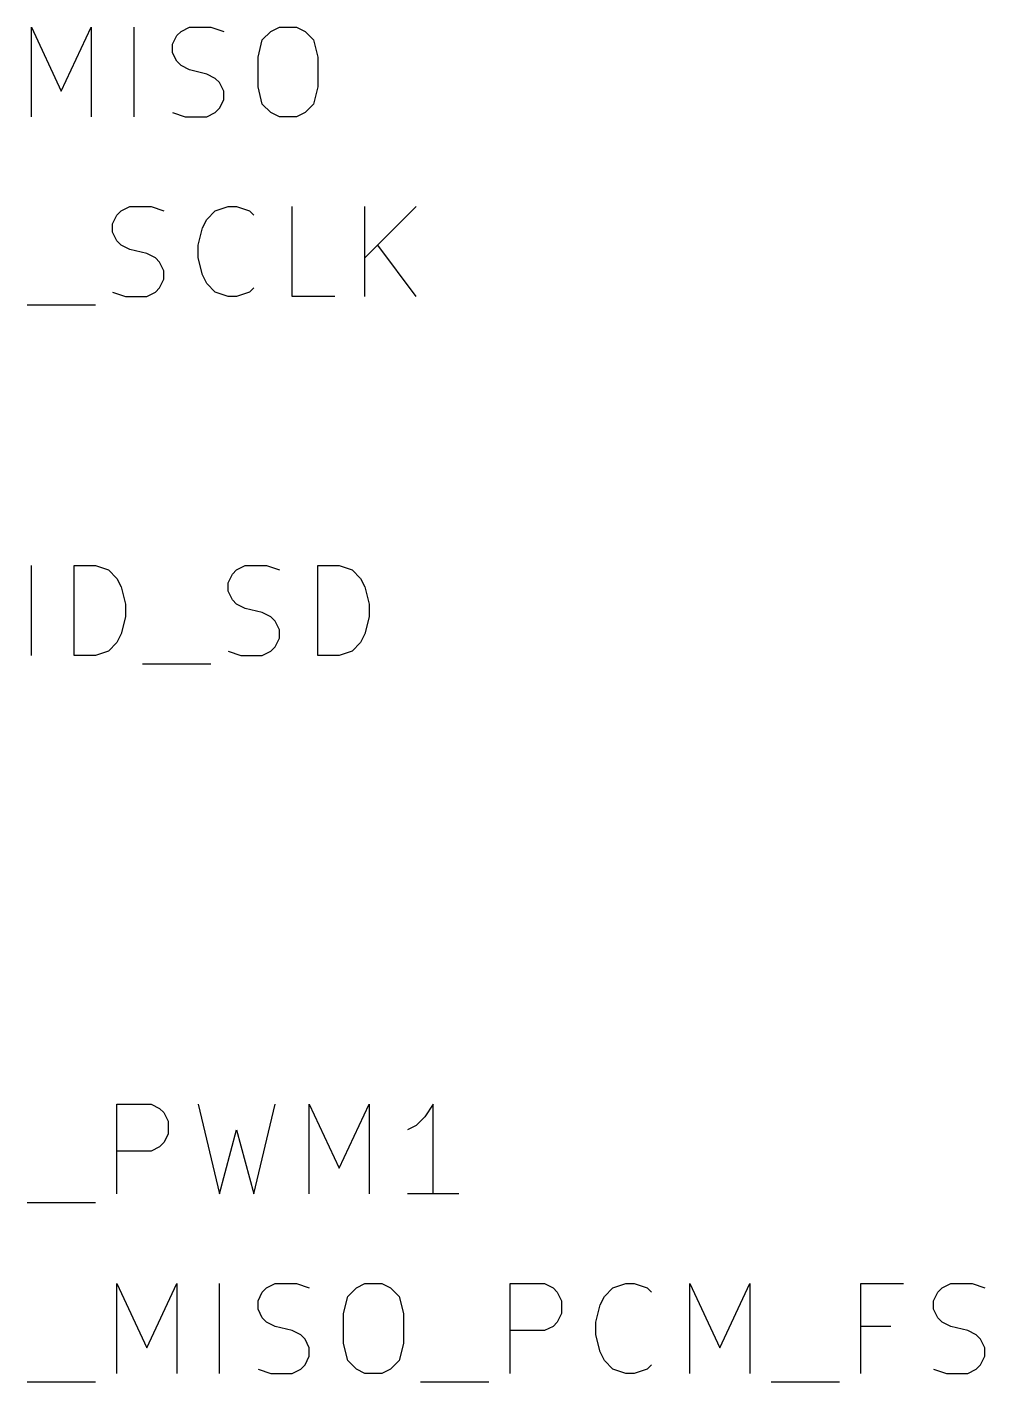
# Model space of a CAD drawing. Extents: x 0.4 to 11.3, y -7.9 to -0.4.
# Drawn here: x 1.442 to 1.976, y -2.778 to -2.023 of the extents above; entities that cross this region are included whole.
import ezdxf

# ---------------------------------------------------------------- set-up
doc = ezdxf.new("R2010")
doc.units = 0
doc.header["$MEASUREMENT"] = 0
doc.layers.add('CYAN2', color=4, linetype='CONTINUOUS')

msp = doc.modelspace()

# ---------------------------------------------------------------- linework, layer by layer
at = {"layer": 'CYAN2', "linetype": 'CONTINUOUS'}
for p, q in [((1.44476, -2.07313), (1.44476, -2.02313)), ((1.44476, -2.02313), (1.46143, -2.05885)), ((1.44476, -2.07313), (1.44476, -2.02313)), ((1.44476, -2.02313), (1.46143, -2.05885)), ((1.46143, -2.05885), (1.47809, -2.02313)), ((1.46143, -2.05885), (1.47809, -2.02313)), ((1.47809, -2.02313), (1.47809, -2.07313)), ((1.47809, -2.02313), (1.47809, -2.07313)), ((1.5019, -2.07313), (1.5019, -2.02313)), ((1.5019, -2.07313), (1.5019, -2.02313)), ((1.52333, -2.03265), (1.52571, -2.02789)), ((1.52333, -2.03265), (1.52571, -2.02789)), ((1.52571, -2.02789), (1.52809, -2.02551)), ((1.52571, -2.02789), (1.52809, -2.02551)), ((1.52809, -2.02551), (1.53285, -2.02313)), ((1.52809, -2.02551), (1.53285, -2.02313)), ((1.53285, -2.02313), (1.54476, -2.02313)), ((1.53285, -2.02313), (1.54476, -2.02313)), ((1.54476, -2.02313), (1.5519, -2.02551)), ((1.54476, -2.02313), (1.5519, -2.02551)), ((1.57095, -2.0398), (1.57333, -2.03028)), ((1.57095, -2.0398), (1.57333, -2.03028)), ((1.57333, -2.03028), (1.57809, -2.02551)), ((1.57333, -2.03028), (1.57809, -2.02551)), ((1.57809, -2.02551), (1.58285, -2.02313)), ((1.57809, -2.02551), (1.58285, -2.02313)), ((1.58285, -2.02313), (1.59237, -2.02313)), ((1.58285, -2.02313), (1.59237, -2.02313)), ((1.59237, -2.02313), (1.59714, -2.02551)), ((1.59237, -2.02313), (1.59714, -2.02551)), ((1.59714, -2.02551), (1.6019, -2.03028)), ((1.59714, -2.02551), (1.6019, -2.03028)), ((1.6019, -2.03028), (1.60428, -2.0398)), ((1.6019, -2.03028), (1.60428, -2.0398)), ((1.52333, -2.03742), (1.52333, -2.03265)), ((1.52333, -2.03742), (1.52333, -2.03265)), ((1.52571, -2.04218), (1.52333, -2.03742)), ((1.52571, -2.04218), (1.52333, -2.03742)), ((1.52809, -2.04456), (1.52571, -2.04218)), ((1.52809, -2.04456), (1.52571, -2.04218)), ((1.53285, -2.04694), (1.52809, -2.04456)), ((1.53285, -2.04694), (1.52809, -2.04456)), ((1.57095, -2.05646), (1.57095, -2.0398)), ((1.57095, -2.05646), (1.57095, -2.0398)), ((1.60428, -2.0398), (1.60428, -2.05646)), ((1.60428, -2.0398), (1.60428, -2.05646)), ((1.54238, -2.04932), (1.53285, -2.04694)), ((1.54238, -2.04932), (1.53285, -2.04694)), ((1.54714, -2.0517), (1.54238, -2.04932)), ((1.54714, -2.0517), (1.54238, -2.04932)), ((1.54952, -2.05408), (1.54714, -2.0517)), ((1.54952, -2.05408), (1.54714, -2.0517)), ((1.5519, -2.05885), (1.54952, -2.05408)), ((1.5519, -2.05885), (1.54952, -2.05408)), ((1.5519, -2.06361), (1.5519, -2.05885)), ((1.5519, -2.06361), (1.5519, -2.05885)), ((1.57333, -2.06599), (1.57095, -2.05646)), ((1.57333, -2.06599), (1.57095, -2.05646)), ((1.60428, -2.05646), (1.6019, -2.06599)), ((1.60428, -2.05646), (1.6019, -2.06599)), ((1.54952, -2.06837), (1.5519, -2.06361)), ((1.54952, -2.06837), (1.5519, -2.06361)), ((1.57809, -2.07075), (1.57333, -2.06599)), ((1.57809, -2.07075), (1.57333, -2.06599)), ((1.6019, -2.06599), (1.59714, -2.07075)), ((1.6019, -2.06599), (1.59714, -2.07075)), ((1.52333, -2.07075), (1.53047, -2.07313)), ((1.52333, -2.07075), (1.53047, -2.07313)), ((1.53047, -2.07313), (1.54238, -2.07313)), ((1.53047, -2.07313), (1.54238, -2.07313)), ((1.54238, -2.07313), (1.54714, -2.07075)), ((1.54238, -2.07313), (1.54714, -2.07075)), ((1.54714, -2.07075), (1.54952, -2.06837)), ((1.54714, -2.07075), (1.54952, -2.06837)), ((1.58285, -2.07313), (1.57809, -2.07075)), ((1.58285, -2.07313), (1.57809, -2.07075)), ((1.59237, -2.07313), (1.58285, -2.07313)), ((1.59237, -2.07313), (1.58285, -2.07313)), ((1.59714, -2.07075), (1.59237, -2.07313)), ((1.59714, -2.07075), (1.59237, -2.07313)), ((1.49, -2.13265), (1.49237, -2.12789)), ((1.49, -2.13265), (1.49237, -2.12789)), ((1.49237, -2.12789), (1.49476, -2.12551)), ((1.49237, -2.12789), (1.49476, -2.12551)), ((1.49476, -2.12551), (1.49952, -2.12313)), ((1.49476, -2.12551), (1.49952, -2.12313)), ((1.49952, -2.12313), (1.51142, -2.12313)), ((1.49952, -2.12313), (1.51142, -2.12313)), ((1.51142, -2.12313), (1.51857, -2.12551)), ((1.51142, -2.12313), (1.51857, -2.12551)), ((1.54237, -2.13028), (1.54714, -2.12551)), ((1.54237, -2.13028), (1.54714, -2.12551)), ((1.54714, -2.12551), (1.55428, -2.12313)), ((1.54714, -2.12551), (1.55428, -2.12313)), ((1.55428, -2.12313), (1.55904, -2.12313)), ((1.55428, -2.12313), (1.55904, -2.12313)), ((1.55904, -2.12313), (1.56619, -2.12551)), ((1.55904, -2.12313), (1.56619, -2.12551)), ((1.56619, -2.12551), (1.56856, -2.12789)), ((1.56619, -2.12551), (1.56856, -2.12789)), ((1.58999, -2.17313), (1.58999, -2.12313)), ((1.58999, -2.17313), (1.58999, -2.12313)), ((1.63047, -2.17313), (1.63047, -2.12313)), ((1.65904, -2.12313), (1.63047, -2.1517)), ((1.63047, -2.17313), (1.63047, -2.12313)), ((1.65904, -2.12313), (1.63047, -2.1517)), ((1.49, -2.13742), (1.49, -2.13265)), ((1.49, -2.13742), (1.49, -2.13265)), ((1.53761, -2.14456), (1.53999, -2.13504)), ((1.53761, -2.14456), (1.53999, -2.13504)), ((1.53999, -2.13504), (1.54237, -2.13028)), ((1.53999, -2.13504), (1.54237, -2.13028)), ((1.49237, -2.14218), (1.49, -2.13742)), ((1.49237, -2.14218), (1.49, -2.13742)), ((1.49476, -2.14456), (1.49237, -2.14218)), ((1.49476, -2.14456), (1.49237, -2.14218)), ((1.49952, -2.14694), (1.49476, -2.14456)), ((1.49952, -2.14694), (1.49476, -2.14456)), ((1.50904, -2.14932), (1.49952, -2.14694)), ((1.50904, -2.14932), (1.49952, -2.14694)), ((1.5138, -2.1517), (1.50904, -2.14932)), ((1.5138, -2.1517), (1.50904, -2.14932)), ((1.53761, -2.1517), (1.53761, -2.14456)), ((1.53761, -2.1517), (1.53761, -2.14456)), ((1.65904, -2.17313), (1.63761, -2.14456)), ((1.65904, -2.17313), (1.63761, -2.14456)), ((1.51619, -2.15408), (1.5138, -2.1517)), ((1.51619, -2.15408), (1.5138, -2.1517)), ((1.51857, -2.15885), (1.51619, -2.15408)), ((1.51857, -2.15885), (1.51619, -2.15408)), ((1.53999, -2.16122), (1.53761, -2.1517)), ((1.53999, -2.16122), (1.53761, -2.1517)), ((1.51619, -2.16837), (1.51857, -2.16361)), ((1.51619, -2.16837), (1.51857, -2.16361)), ((1.51857, -2.16361), (1.51857, -2.15885)), ((1.51857, -2.16361), (1.51857, -2.15885)), ((1.54237, -2.16599), (1.53999, -2.16122)), ((1.54237, -2.16599), (1.53999, -2.16122)), ((1.54714, -2.17075), (1.54237, -2.16599)), ((1.54714, -2.17075), (1.54237, -2.16599)), ((1.49, -2.17075), (1.49714, -2.17313)), ((1.49, -2.17075), (1.49714, -2.17313)), ((1.49714, -2.17313), (1.50904, -2.17313)), ((1.49714, -2.17313), (1.50904, -2.17313)), ((1.50904, -2.17313), (1.5138, -2.17075)), ((1.50904, -2.17313), (1.5138, -2.17075)), ((1.5138, -2.17075), (1.51619, -2.16837)), ((1.5138, -2.17075), (1.51619, -2.16837)), ((1.55428, -2.17313), (1.54714, -2.17075)), ((1.55428, -2.17313), (1.54714, -2.17075)), ((1.55904, -2.17313), (1.55428, -2.17313)), ((1.55904, -2.17313), (1.55428, -2.17313)), ((1.56619, -2.17075), (1.55904, -2.17313)), ((1.56619, -2.17075), (1.55904, -2.17313)), ((1.56856, -2.16837), (1.56619, -2.17075)), ((1.56856, -2.16837), (1.56619, -2.17075)), ((1.6138, -2.17313), (1.58999, -2.17313)), ((1.6138, -2.17313), (1.58999, -2.17313)), ((1.44238, -2.17789), (1.48047, -2.17789)), ((1.44238, -2.17789), (1.48047, -2.17789)), ((1.44476, -2.37313), (1.44476, -2.32313)), ((1.44476, -2.37313), (1.44476, -2.32313)), ((1.46857, -2.37313), (1.46857, -2.32313)), ((1.46857, -2.32313), (1.48047, -2.32313)), ((1.46857, -2.37313), (1.46857, -2.32313)), ((1.46857, -2.32313), (1.48047, -2.32313)), ((1.48047, -2.32313), (1.48761, -2.32551)), ((1.48047, -2.32313), (1.48761, -2.32551)), ((1.55904, -2.32551), (1.56381, -2.32313)), ((1.55904, -2.32551), (1.56381, -2.32313)), ((1.56381, -2.32313), (1.57571, -2.32313)), ((1.56381, -2.32313), (1.57571, -2.32313)), ((1.57571, -2.32313), (1.58285, -2.32551)), ((1.57571, -2.32313), (1.58285, -2.32551)), ((1.60428, -2.37313), (1.60428, -2.32313)), ((1.60428, -2.32313), (1.61619, -2.32313)), ((1.60428, -2.37313), (1.60428, -2.32313)), ((1.60428, -2.32313), (1.61619, -2.32313)), ((1.61619, -2.32313), (1.62333, -2.32551)), ((1.61619, -2.32313), (1.62333, -2.32551)), ((1.48761, -2.32551), (1.49238, -2.33028)), ((1.48761, -2.32551), (1.49238, -2.33028)), ((1.49238, -2.33028), (1.49476, -2.33504)), ((1.49238, -2.33028), (1.49476, -2.33504)), ((1.55428, -2.33265), (1.55666, -2.32789)), ((1.55428, -2.33265), (1.55666, -2.32789)), ((1.55666, -2.32789), (1.55904, -2.32551)), ((1.55666, -2.32789), (1.55904, -2.32551)), ((1.62333, -2.32551), (1.62809, -2.33028)), ((1.62333, -2.32551), (1.62809, -2.33028)), ((1.62809, -2.33028), (1.63047, -2.33504)), ((1.62809, -2.33028), (1.63047, -2.33504)), ((1.49476, -2.33504), (1.49714, -2.34456)), ((1.49476, -2.33504), (1.49714, -2.34456)), ((1.55428, -2.33742), (1.55428, -2.33265)), ((1.55428, -2.33742), (1.55428, -2.33265)), ((1.55666, -2.34218), (1.55428, -2.33742)), ((1.55666, -2.34218), (1.55428, -2.33742)), ((1.63047, -2.33504), (1.63285, -2.34456)), ((1.63047, -2.33504), (1.63285, -2.34456)), ((1.49714, -2.34456), (1.49714, -2.3517)), ((1.49714, -2.34456), (1.49714, -2.3517)), ((1.55904, -2.34456), (1.55666, -2.34218)), ((1.55904, -2.34456), (1.55666, -2.34218)), ((1.56381, -2.34694), (1.55904, -2.34456)), ((1.56381, -2.34694), (1.55904, -2.34456)), ((1.57333, -2.34932), (1.56381, -2.34694)), ((1.57333, -2.34932), (1.56381, -2.34694)), ((1.63285, -2.34456), (1.63285, -2.3517)), ((1.63285, -2.34456), (1.63285, -2.3517)), ((1.49714, -2.3517), (1.49476, -2.36122)), ((1.49714, -2.3517), (1.49476, -2.36122)), ((1.57809, -2.3517), (1.57333, -2.34932)), ((1.57809, -2.3517), (1.57333, -2.34932)), ((1.58047, -2.35408), (1.57809, -2.3517)), ((1.58047, -2.35408), (1.57809, -2.3517)), ((1.58285, -2.35885), (1.58047, -2.35408)), ((1.58285, -2.35885), (1.58047, -2.35408)), ((1.63285, -2.3517), (1.63047, -2.36122)), ((1.63285, -2.3517), (1.63047, -2.36122)), ((1.49476, -2.36122), (1.49238, -2.36599)), ((1.49476, -2.36122), (1.49238, -2.36599)), ((1.58285, -2.36361), (1.58285, -2.35885)), ((1.58285, -2.36361), (1.58285, -2.35885)), ((1.63047, -2.36122), (1.62809, -2.36599)), ((1.63047, -2.36122), (1.62809, -2.36599)), ((1.49238, -2.36599), (1.48761, -2.37075)), ((1.49238, -2.36599), (1.48761, -2.37075)), ((1.57809, -2.37075), (1.58047, -2.36837)), ((1.57809, -2.37075), (1.58047, -2.36837)), ((1.58047, -2.36837), (1.58285, -2.36361)), ((1.58047, -2.36837), (1.58285, -2.36361)), ((1.62809, -2.36599), (1.62333, -2.37075)), ((1.62809, -2.36599), (1.62333, -2.37075)), ((1.48047, -2.37313), (1.46857, -2.37313)), ((1.48047, -2.37313), (1.46857, -2.37313)), ((1.48761, -2.37075), (1.48047, -2.37313)), ((1.48761, -2.37075), (1.48047, -2.37313)), ((1.55428, -2.37075), (1.56143, -2.37313)), ((1.55428, -2.37075), (1.56143, -2.37313)), ((1.56143, -2.37313), (1.57333, -2.37313)), ((1.56143, -2.37313), (1.57333, -2.37313)), ((1.57333, -2.37313), (1.57809, -2.37075)), ((1.57333, -2.37313), (1.57809, -2.37075)), ((1.61619, -2.37313), (1.60428, -2.37313)), ((1.61619, -2.37313), (1.60428, -2.37313)), ((1.62333, -2.37075), (1.61619, -2.37313)), ((1.62333, -2.37075), (1.61619, -2.37313)), ((1.50667, -2.37789), (1.54476, -2.37789)), ((1.50667, -2.37789), (1.54476, -2.37789)), ((1.49237, -2.67313), (1.49237, -2.62313)), ((1.49237, -2.62313), (1.51142, -2.62313)), ((1.49237, -2.67313), (1.49237, -2.62313)), ((1.49237, -2.62313), (1.51142, -2.62313)), ((1.51142, -2.62313), (1.51619, -2.62551)), ((1.51142, -2.62313), (1.51619, -2.62551)), ((1.51619, -2.62551), (1.51857, -2.62789)), ((1.51619, -2.62551), (1.51857, -2.62789)), ((1.53761, -2.62313), (1.54952, -2.67313)), ((1.53761, -2.62313), (1.54952, -2.67313)), ((1.56857, -2.67313), (1.58047, -2.62313)), ((1.56857, -2.67313), (1.58047, -2.62313)), ((1.59952, -2.67313), (1.59952, -2.62313)), ((1.59952, -2.62313), (1.61619, -2.65885)), ((1.59952, -2.67313), (1.59952, -2.62313)), ((1.59952, -2.62313), (1.61619, -2.65885)), ((1.61619, -2.65885), (1.63285, -2.62313)), ((1.61619, -2.65885), (1.63285, -2.62313)), ((1.63285, -2.62313), (1.63285, -2.67313)), ((1.63285, -2.62313), (1.63285, -2.67313)), ((1.66856, -2.62313), (1.6638, -2.63028)), ((1.66856, -2.62313), (1.6638, -2.63028)), ((1.66856, -2.67313), (1.66856, -2.62313)), ((1.66856, -2.67313), (1.66856, -2.62313)), ((1.51857, -2.62789), (1.52094, -2.63265)), ((1.51857, -2.62789), (1.52094, -2.63265)), ((1.52094, -2.63265), (1.52094, -2.6398)), ((1.52094, -2.63265), (1.52094, -2.6398)), ((1.6638, -2.63028), (1.65904, -2.63504)), ((1.6638, -2.63028), (1.65904, -2.63504)), ((1.52094, -2.6398), (1.51857, -2.64456)), ((1.52094, -2.6398), (1.51857, -2.64456)), ((1.54952, -2.67313), (1.55904, -2.63742)), ((1.54952, -2.67313), (1.55904, -2.63742)), ((1.55904, -2.63742), (1.56857, -2.67313)), ((1.55904, -2.63742), (1.56857, -2.67313)), ((1.65904, -2.63504), (1.65428, -2.63742)), ((1.65904, -2.63504), (1.65428, -2.63742)), ((1.51619, -2.64694), (1.51142, -2.64932)), ((1.51619, -2.64694), (1.51142, -2.64932)), ((1.51857, -2.64456), (1.51619, -2.64694)), ((1.51857, -2.64456), (1.51619, -2.64694)), ((1.51142, -2.64932), (1.49237, -2.64932)), ((1.51142, -2.64932), (1.49237, -2.64932)), ((1.44238, -2.67789), (1.48047, -2.67789)), ((1.44238, -2.67789), (1.48047, -2.67789)), ((1.68285, -2.67313), (1.65428, -2.67313)), ((1.68285, -2.67313), (1.65428, -2.67313)), ((1.49237, -2.77313), (1.49237, -2.72313)), ((1.49237, -2.72313), (1.50904, -2.75885)), ((1.49237, -2.77313), (1.49237, -2.72313)), ((1.49237, -2.72313), (1.50904, -2.75885)), ((1.50904, -2.75885), (1.52571, -2.72313)), ((1.50904, -2.75885), (1.52571, -2.72313)), ((1.52571, -2.72313), (1.52571, -2.77313)), ((1.52571, -2.72313), (1.52571, -2.77313)), ((1.54952, -2.77313), (1.54952, -2.72313)), ((1.54952, -2.77313), (1.54952, -2.72313)), ((1.57571, -2.72551), (1.58047, -2.72313)), ((1.57571, -2.72551), (1.58047, -2.72313)), ((1.58047, -2.72313), (1.59237, -2.72313)), ((1.58047, -2.72313), (1.59237, -2.72313)), ((1.59237, -2.72313), (1.59952, -2.72551)), ((1.59237, -2.72313), (1.59952, -2.72551)), ((1.62571, -2.72551), (1.63047, -2.72313)), ((1.62571, -2.72551), (1.63047, -2.72313)), ((1.63047, -2.72313), (1.63999, -2.72313)), ((1.63047, -2.72313), (1.63999, -2.72313)), ((1.63999, -2.72313), (1.64476, -2.72551)), ((1.63999, -2.72313), (1.64476, -2.72551)), ((1.71142, -2.77313), (1.71142, -2.72313)), ((1.71142, -2.72313), (1.73047, -2.72313)), ((1.71142, -2.77313), (1.71142, -2.72313)), ((1.71142, -2.72313), (1.73047, -2.72313)), ((1.73047, -2.72313), (1.73523, -2.72551)), ((1.73047, -2.72313), (1.73523, -2.72551)), ((1.76857, -2.72551), (1.77571, -2.72313)), ((1.76857, -2.72551), (1.77571, -2.72313)), ((1.77571, -2.72313), (1.78047, -2.72313)), ((1.77571, -2.72313), (1.78047, -2.72313)), ((1.78047, -2.72313), (1.78761, -2.72551)), ((1.78047, -2.72313), (1.78761, -2.72551)), ((1.81142, -2.77313), (1.81142, -2.72313)), ((1.81142, -2.72313), (1.82809, -2.75885)), ((1.81142, -2.77313), (1.81142, -2.72313)), ((1.81142, -2.72313), (1.82809, -2.75885)), ((1.82809, -2.75885), (1.84476, -2.72313)), ((1.82809, -2.75885), (1.84476, -2.72313)), ((1.84476, -2.72313), (1.84476, -2.77313)), ((1.84476, -2.72313), (1.84476, -2.77313)), ((1.90666, -2.77313), (1.90666, -2.72313)), ((1.90666, -2.72313), (1.93047, -2.72313)), ((1.90666, -2.77313), (1.90666, -2.72313)), ((1.90666, -2.72313), (1.93047, -2.72313)), ((1.9519, -2.72551), (1.95666, -2.72313)), ((1.9519, -2.72551), (1.95666, -2.72313)), ((1.95666, -2.72313), (1.96856, -2.72313)), ((1.95666, -2.72313), (1.96856, -2.72313)), ((1.96856, -2.72313), (1.97571, -2.72551)), ((1.96856, -2.72313), (1.97571, -2.72551)), ((1.57095, -2.73265), (1.57333, -2.72789)), ((1.57095, -2.73265), (1.57333, -2.72789)), ((1.57333, -2.72789), (1.57571, -2.72551)), ((1.57333, -2.72789), (1.57571, -2.72551)), ((1.61857, -2.7398), (1.62094, -2.73028)), ((1.61857, -2.7398), (1.62094, -2.73028)), ((1.62094, -2.73028), (1.62571, -2.72551)), ((1.62094, -2.73028), (1.62571, -2.72551)), ((1.64476, -2.72551), (1.64952, -2.73028)), ((1.64476, -2.72551), (1.64952, -2.73028)), ((1.64952, -2.73028), (1.6519, -2.7398)), ((1.64952, -2.73028), (1.6519, -2.7398)), ((1.73523, -2.72551), (1.73761, -2.72789)), ((1.73523, -2.72551), (1.73761, -2.72789)), ((1.73761, -2.72789), (1.73999, -2.73265)), ((1.73761, -2.72789), (1.73999, -2.73265)), ((1.76142, -2.73504), (1.7638, -2.73028)), ((1.76142, -2.73504), (1.7638, -2.73028)), ((1.7638, -2.73028), (1.76857, -2.72551)), ((1.7638, -2.73028), (1.76857, -2.72551)), ((1.78761, -2.72551), (1.78999, -2.72789)), ((1.78761, -2.72551), (1.78999, -2.72789)), ((1.94714, -2.73265), (1.94952, -2.72789)), ((1.94714, -2.73265), (1.94952, -2.72789)), ((1.94952, -2.72789), (1.9519, -2.72551)), ((1.94952, -2.72789), (1.9519, -2.72551)), ((1.57095, -2.73742), (1.57095, -2.73265)), ((1.57095, -2.73742), (1.57095, -2.73265)), ((1.57333, -2.74218), (1.57095, -2.73742)), ((1.57333, -2.74218), (1.57095, -2.73742)), ((1.73999, -2.73265), (1.73999, -2.7398)), ((1.73999, -2.73265), (1.73999, -2.7398)), ((1.75904, -2.74456), (1.76142, -2.73504)), ((1.75904, -2.74456), (1.76142, -2.73504)), ((1.94714, -2.73742), (1.94714, -2.73265)), ((1.94714, -2.73742), (1.94714, -2.73265)), ((1.94952, -2.74218), (1.94714, -2.73742)), ((1.94952, -2.74218), (1.94714, -2.73742)), ((1.57571, -2.74456), (1.57333, -2.74218)), ((1.57571, -2.74456), (1.57333, -2.74218)), ((1.58047, -2.74694), (1.57571, -2.74456)), ((1.58047, -2.74694), (1.57571, -2.74456)), ((1.59, -2.74932), (1.58047, -2.74694)), ((1.59, -2.74932), (1.58047, -2.74694)), ((1.61857, -2.75646), (1.61857, -2.7398)), ((1.61857, -2.75646), (1.61857, -2.7398)), ((1.6519, -2.7398), (1.6519, -2.75646)), ((1.6519, -2.7398), (1.6519, -2.75646)), ((1.73523, -2.74694), (1.73047, -2.74932)), ((1.73523, -2.74694), (1.73047, -2.74932)), ((1.73761, -2.74456), (1.73523, -2.74694)), ((1.73761, -2.74456), (1.73523, -2.74694)), ((1.73999, -2.7398), (1.73761, -2.74456)), ((1.73999, -2.7398), (1.73761, -2.74456)), ((1.75904, -2.7517), (1.75904, -2.74456)), ((1.75904, -2.7517), (1.75904, -2.74456)), ((1.92333, -2.74694), (1.90666, -2.74694)), ((1.92333, -2.74694), (1.90666, -2.74694)), ((1.9519, -2.74456), (1.94952, -2.74218)), ((1.9519, -2.74456), (1.94952, -2.74218)), ((1.95666, -2.74694), (1.9519, -2.74456)), ((1.95666, -2.74694), (1.9519, -2.74456)), ((1.96619, -2.74932), (1.95666, -2.74694)), ((1.96619, -2.74932), (1.95666, -2.74694)), ((1.59476, -2.7517), (1.59, -2.74932)), ((1.59476, -2.7517), (1.59, -2.74932)), ((1.59714, -2.75408), (1.59476, -2.7517)), ((1.59714, -2.75408), (1.59476, -2.7517)), ((1.59952, -2.75885), (1.59714, -2.75408)), ((1.59952, -2.75885), (1.59714, -2.75408)), ((1.73047, -2.74932), (1.71142, -2.74932)), ((1.73047, -2.74932), (1.71142, -2.74932)), ((1.76142, -2.76122), (1.75904, -2.7517)), ((1.76142, -2.76122), (1.75904, -2.7517)), ((1.97094, -2.7517), (1.96619, -2.74932)), ((1.97094, -2.7517), (1.96619, -2.74932)), ((1.97333, -2.75408), (1.97094, -2.7517)), ((1.97333, -2.75408), (1.97094, -2.7517)), ((1.97571, -2.75885), (1.97333, -2.75408)), ((1.97571, -2.75885), (1.97333, -2.75408)), ((1.59952, -2.76361), (1.59952, -2.75885)), ((1.59952, -2.76361), (1.59952, -2.75885)), ((1.62094, -2.76599), (1.61857, -2.75646)), ((1.62094, -2.76599), (1.61857, -2.75646)), ((1.6519, -2.75646), (1.64952, -2.76599)), ((1.6519, -2.75646), (1.64952, -2.76599)), ((1.7638, -2.76599), (1.76142, -2.76122)), ((1.7638, -2.76599), (1.76142, -2.76122)), ((1.97571, -2.76361), (1.97571, -2.75885)), ((1.97571, -2.76361), (1.97571, -2.75885)), ((1.59476, -2.77075), (1.59714, -2.76837)), ((1.59476, -2.77075), (1.59714, -2.76837)), ((1.59714, -2.76837), (1.59952, -2.76361)), ((1.59714, -2.76837), (1.59952, -2.76361)), ((1.62571, -2.77075), (1.62094, -2.76599)), ((1.62571, -2.77075), (1.62094, -2.76599)), ((1.64952, -2.76599), (1.64476, -2.77075)), ((1.64952, -2.76599), (1.64476, -2.77075)), ((1.76857, -2.77075), (1.7638, -2.76599)), ((1.76857, -2.77075), (1.7638, -2.76599)), ((1.78999, -2.76837), (1.78761, -2.77075)), ((1.78999, -2.76837), (1.78761, -2.77075)), ((1.97094, -2.77075), (1.97333, -2.76837)), ((1.97094, -2.77075), (1.97333, -2.76837)), ((1.97333, -2.76837), (1.97571, -2.76361)), ((1.97333, -2.76837), (1.97571, -2.76361)), ((1.57095, -2.77075), (1.57809, -2.77313)), ((1.57095, -2.77075), (1.57809, -2.77313)), ((1.57809, -2.77313), (1.59, -2.77313)), ((1.57809, -2.77313), (1.59, -2.77313)), ((1.59, -2.77313), (1.59476, -2.77075)), ((1.59, -2.77313), (1.59476, -2.77075)), ((1.63047, -2.77313), (1.62571, -2.77075)), ((1.63047, -2.77313), (1.62571, -2.77075)), ((1.63999, -2.77313), (1.63047, -2.77313)), ((1.63999, -2.77313), (1.63047, -2.77313)), ((1.64476, -2.77075), (1.63999, -2.77313)), ((1.64476, -2.77075), (1.63999, -2.77313)), ((1.77571, -2.77313), (1.76857, -2.77075)), ((1.77571, -2.77313), (1.76857, -2.77075)), ((1.78047, -2.77313), (1.77571, -2.77313)), ((1.78047, -2.77313), (1.77571, -2.77313)), ((1.78761, -2.77075), (1.78047, -2.77313)), ((1.78761, -2.77075), (1.78047, -2.77313)), ((1.94714, -2.77075), (1.95428, -2.77313)), ((1.94714, -2.77075), (1.95428, -2.77313)), ((1.95428, -2.77313), (1.96619, -2.77313)), ((1.95428, -2.77313), (1.96619, -2.77313)), ((1.96619, -2.77313), (1.97094, -2.77075)), ((1.96619, -2.77313), (1.97094, -2.77075)), ((1.44238, -2.77789), (1.48047, -2.77789)), ((1.44238, -2.77789), (1.48047, -2.77789)), ((1.66143, -2.77789), (1.69952, -2.77789)), ((1.66143, -2.77789), (1.69952, -2.77789)), ((1.85666, -2.77789), (1.89476, -2.77789)), ((1.85666, -2.77789), (1.89476, -2.77789))]:
    msp.add_line(p, q, dxfattribs=at)

doc.saveas('drawing.dxf')
